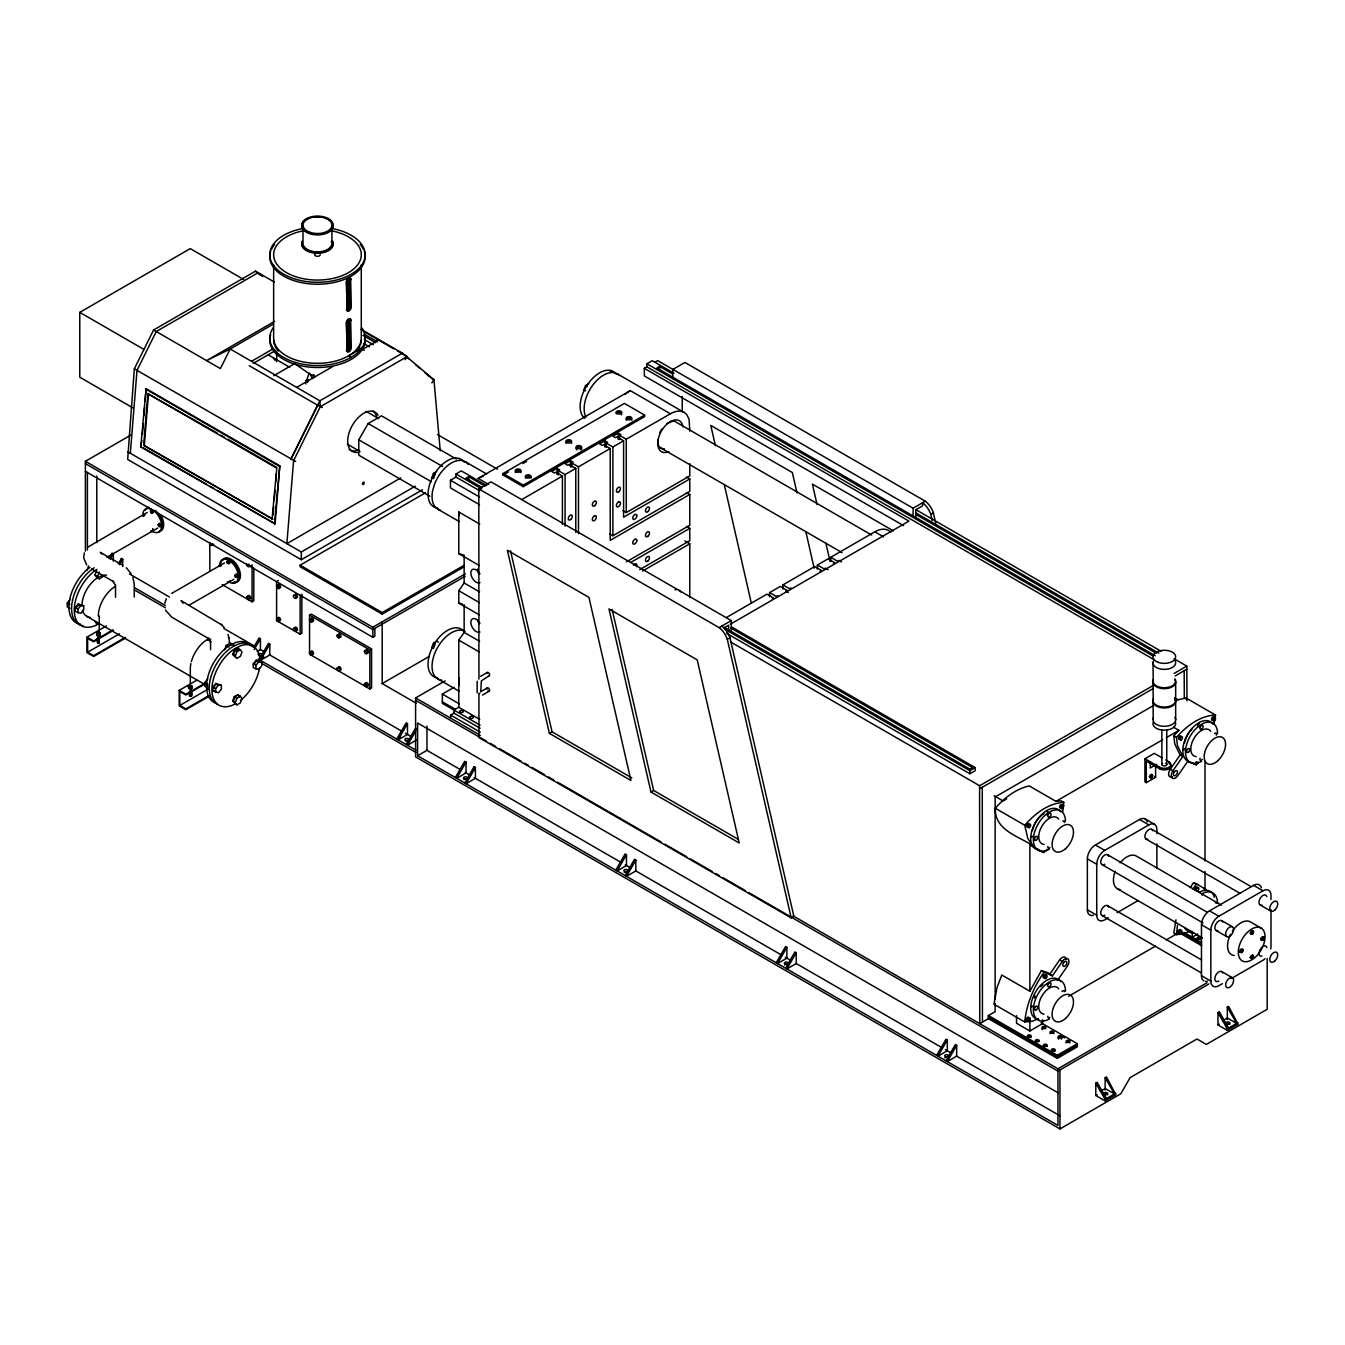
<?xml version="1.0" encoding="UTF-8"?>
<svg xmlns="http://www.w3.org/2000/svg" width="1345" height="1345" viewBox="0 0 1345 1345"><rect width="100%" height="100%" fill="white"/><g stroke="black" fill="none" stroke-linecap="round" stroke-linejoin="round"><path stroke-width="1.5" d="M682.251 411.2L682.251 396.489M1062.769 811.741L1063.777 802.393L1061.104 800.847L1055.959 801.351L1029.228 785.917C1015.744 788.927 1004.244 797.972 995.3 808.244C994.56 829.966 1017.627 835.985 1032.556 845.366M1063.777 802.393C1048.074 803.167 1034.776 813.927 1024.705 825.225L1027.832 838.49L1033.935 847.35M422.481 489.748L301.314 559.705L127.657 459.452L134.332 368.833L153.565 329.996L255.483 271.152L274.346 282.046M130.33 453.282L137.005 370.379L156.239 331.542L258.156 272.699L262.594 276.532M140.754 446.977L146.101 388.655L279.794 465.841L275.103 523.844L140.754 446.977L141.931 440.437M142.435 434.233L143.259 423.877M143.932 415.588L144.604 407.3M145.109 401.079L145.932 390.722M143.696 445.296L272.699 519.069L143.696 445.296L147.849 393.732L217.201 433.073M144.352 444.976L148.522 393.412M272.026 519.389L276.851 467.505L228.045 439.327M273.035 514.95L273.691 506.695M274.195 500.508L275.019 490.202M275.691 481.947L276.347 473.692M274.447 524.146L279.794 465.841M347.783 280.819L349.011 279.625L349.112 307.635L348.12 308.963L347.783 280.819L348.792 309.35L349.784 308.022L349.683 280.012L348.439 281.206M349.078 320.682L349.112 348.54L348.12 349.868L347.783 321.724L349.011 320.53M348.439 322.111L349.683 320.917L348.943 350.255L347.783 321.724M1189.266 931.497L1183.566 933.934L1176.471 934.624L1177.463 925.276M1213.98 724.131L1215.527 715.052L1186.122 698.072L1175.093 700.257M84.315 552.896L83.659 557.738L86.736 564.967M98.807 642.12L98.588 643.112L97.664 642.204M98.101 632.806L97.664 633.714L99.244 633.478L99.278 615.976M164.762 603.266L166.309 598.76M191.225 688.119L189.393 688.119M477.189 681.242L477.139 692.86M1034.372 997.973L1035.078 995.922M1175.95 919.829L1173.798 933.077L1176.471 934.624M1038.323 1018.686L1032.388 1021.208L1024.705 1021.965L993.955 1004.211L997.082 987.348L1001.806 975.024L1029.883 991.231L1041.4 970.636L1047.957 972.67L1052.395 975.848L1062.315 961.456A5.868 3.379 -60 0 1 1068.115 959.035A5.868 3.379 -60 0 1 1067.308 966.214L1057.439 980.539M86.954 570.263L88.619 565.959M102.657 576.887L99.328 578.821L96.655 577.274L94.974 574.903L96.655 570.599M99.328 578.821L97.647 576.45L99.328 572.129M224.615 649.753L226.279 645.432L229.625 643.515L232.298 645.045M232.635 654.376L234.316 650.072L237.645 648.139L240.318 649.685L241.999 652.056L240.318 656.36L236.989 658.293L232.635 654.376L236.989 658.293M235.308 655.923L236.989 651.619L240.318 649.685M232.635 700.913L234.316 696.609L237.645 694.676L240.318 696.222L241.999 698.61L240.318 702.914L236.989 704.847L232.635 700.913L236.989 704.847M235.308 702.46L236.989 698.156L240.318 696.222M431.795 477.694L433.46 473.39L436.806 471.456M433.46 478.652L435.141 474.348L433.46 473.39M433.46 643.129L431.795 647.449L433.46 648.408L435.141 644.104L433.46 643.129L436.806 641.212L438.47 642.17M588.891 383.644L585.546 385.578L583.864 389.882L585.546 390.857M1149.504 776.721L1150.177 775.006L1152.177 774.619L1152.177 777.292L1150.832 778.066L1149.504 776.721L1150.832 778.066M1150.177 777.107L1152.177 774.619M1250.346 933.027L1251.001 931.312L1253.12 930.992L1253.12 933.665L1251.791 934.439L1250.346 933.027L1251.791 934.439M1251.119 933.48L1253.12 930.992M1250.346 957.438L1251.018 955.723L1253.137 955.404L1253.137 958.077L1251.791 958.851L1250.346 957.438L1251.791 958.851M1251.136 957.892L1253.137 955.404M228.213 561.437L229.642 562.059L228.751 562.866M230.298 560.243L231.256 560.159M236.064 575.055L237.577 575.929L236.434 576.282M305.819 383.913A3.194 1.849 0 0 1 305.719 383.056L309.064 373.271M317.622 405.198L290.89 459.217L319.891 400.793L402.374 353.163L433.931 379.727L440.235 450.726M274.531 321.388L206.592 360.611L230.18 349.011L319.891 400.793L320.295 406.728L293.563 460.763L286.872 543.649L400.827 477.878M108.911 558.494L112.038 553.081L113.367 553.854L113.367 561.067M110.256 559.268L113.367 553.854M118.276 563.891L121.386 558.494L122.731 559.268L122.731 566.464M119.604 564.665L122.731 559.268M429.912 496.238L358.779 455.165L358.779 439.815L368.177 423.524L381.492 415.84L456.258 459.015M253.886 646.995L259.081 637.984L260.426 638.757L260.426 649.568L257.298 651.367M254.188 649.568L260.426 638.757M259.081 659.588L268.445 643.381L269.79 644.154L269.79 654.965L260.426 660.361L269.79 644.154M407.485 723.66L398.12 739.868L407.485 734.454L407.485 723.66L406.14 722.887L396.775 739.094L399.902 737.295M415.79 730.856L407.485 745.264L416.832 739.868M455.35 777.544L464.714 761.337L466.059 762.111L466.059 772.904L456.695 778.318L466.059 762.111M464.714 782.941L474.079 766.734L475.407 767.507L475.407 778.318L466.059 783.715L475.407 767.507M615.775 870.165L625.139 853.957L626.467 854.731L626.467 865.524L617.12 870.938L626.467 854.731M625.139 875.561L634.487 859.354L635.832 860.127L635.832 870.938L626.467 876.335L635.832 860.127M776.199 962.785L785.564 946.577L786.892 947.334L786.892 958.144L777.528 963.541L786.892 947.334M785.564 968.181L794.912 951.974L796.257 952.748L796.257 963.541L941.786 1047.57M796.257 952.748L786.892 968.955L796.257 963.541M936.624 1055.388L945.972 1039.181L947.317 1039.954L947.317 1050.764L937.953 1056.161L947.317 1039.954M945.972 1060.802L955.337 1044.594L956.665 1045.368L956.665 1056.161L947.317 1061.575L956.665 1045.368M405.097 359.703L407.182 356.56L397.363 350.894M431.846 382.854L433.931 379.727L431.257 378.18M1190.207 887.633L1193.486 882.841L1194.948 882.993L1206.297 889.667M1192.88 889.179L1196.159 884.388L1197.622 884.522M1172.184 776.704A5.868 3.379 -60 0 1 1168.738 775.157A5.868 3.379 -60 0 1 1170.251 769.273L1180.12 754.948L1174.79 743.987L1173.798 735.782L1178.926 730.352L1173.58 727.275M1197.622 762.985L1196.159 764.834L1187.837 761.169L1177.934 775.561A5.868 3.379 -60 0 1 1172.117 777.982A5.868 3.379 -60 0 1 1172.924 770.803L1182.793 756.495L1177.463 745.534L1176.471 737.329C1186.509 726.098 1199.908 715.641 1215.527 715.052M1049.722 974.301L1059.641 959.927A5.868 3.379 -60 0 1 1066.249 959.321M479.425 614.968L458.796 603.064L458.796 590.724L464.143 582.99L464.143 555.216L458.796 553.669L458.796 512.008L479.728 524.096M479.728 719.356L458.796 707.268L458.796 640.119L464.143 632.402L464.143 604.611M143.142 515.068L144.84 514.916L142.234 515.589L143.142 515.068L143.713 516.53M150.186 511.134L151.649 509.805L152.792 510.461L152.792 512.731L150.741 512.596L151.094 510.612M151.884 513.252L153.364 511.924M153.364 530.283L150.741 530.972L151.884 531.628L153.364 530.283L152.792 528.82M158.138 524.785L159.618 523.44L160.744 524.113L160.744 526.383L158.71 526.248L158.138 524.785L159.618 523.44M159.836 526.904C162.846 523.155 156.625 525.189 161.316 525.576M219.454 565.556L218.899 566.38L220.378 565.034L221.505 565.69L219.454 565.556L220.378 565.034M226.834 561.756L228.314 560.411L229.457 561.067L229.457 563.353L227.406 563.219L226.834 561.756L228.314 560.411M228.549 563.874L230.029 562.546M228.549 582.402L230.029 581.057L228.549 582.402L227.406 581.746M234.803 575.559L236.283 574.231L237.409 574.887L237.409 577.156L235.375 577.022L234.803 575.559L236.283 574.231M236.501 577.678L237.981 576.349M97.008 635.647L97.008 632.553L97.008 635.647L100.236 634.874L100.236 633.327L98.336 632.234M96.453 634.874L100.236 633.327M188.418 686.438L190.317 685.345L192.2 686.438L192.2 687.967L190.317 689.06L188.418 687.967L188.418 686.438L190.317 687.53L192.2 686.438M191.125 695.97C185.929 693.364 194.874 701.401 191.225 689.766M1052.395 975.848L1044.073 972.183C1033.733 986.86 1026.538 1004.026 1024.705 1021.965M69.923 608.394L67.25 606.847L67.25 602.98L70.142 599.382M75.27 607.621L78.161 604.023L83.726 605.822L83.726 609.672L80.834 613.286L75.27 611.471L75.27 607.621L77.943 609.167L77.943 613.017M77.943 609.167L80.834 605.553L83.726 605.822M204.911 682.47L207.584 684L207.584 687.867L204.911 686.32L204.911 682.47L207.802 678.855M212.93 687.093L215.822 683.495L221.387 685.294L221.387 689.161L218.495 692.759L212.93 690.96L212.93 687.093L215.603 688.64L215.603 692.49M215.603 688.64L218.495 685.042L221.387 685.294M253.23 663.825L256.138 660.227L261.703 662.026L261.703 665.876L258.812 669.491L253.23 667.675L253.23 663.825L255.903 665.371L255.903 669.222M255.903 665.371L258.812 661.774L261.703 662.026M1239.955 950.478L1241.116 949.032L1243.049 949.587L1241.889 952.563L1239.955 952.008L1239.955 950.478L1240.729 952.462M1240.729 950.915L1243.049 949.587M1261.089 938.255L1262.249 936.809L1264.199 937.364L1263.039 940.357L1261.089 939.802L1261.089 938.255L1261.879 940.256M1261.879 938.709L1264.199 937.364M1047.167 815.188L1047.553 814.767A2.27 1.311 -60 0 0 1048.31 813.221M1199.252 727.376L1199.639 726.972A2.27 1.311 -60 0 0 1200.379 725.409M1047.167 984.96L1047.553 984.54A2.27 1.311 -60 0 0 1047.889 984.052M1040.694 986.658L1042.947 984.49M87.862 547.129L147.193 512.462M273.388 327.491A47.697 27.539 0 0 0 281.593 356.19A47.697 27.539 0 0 0 329.811 364.629C342.706 362.242 356.795 357.282 363.537 345.161A47.697 27.539 0 0 0 361.536 327.491M666.901 423.625L672.399 421.254A15.131 8.726 -60 0 1 676.821 422.549L871.661 535.041M133.256 408.073L79.775 377.205L79.775 312.376L190.233 248.606L243.714 279.474M273.22 324.162L230.18 349.011L220.395 368.58L153.565 329.996M251.515 361.317L273.018 348.893M253.297 363.369L274.817 350.944M85.407 551.131L85.407 461.301L130.684 435.158M273.758 375.709L293.563 364.276M361.032 348.658L348.439 355.921L351.196 357.501M296.657 387.377L332.518 366.681M359.418 351.146L379.139 339.764M249.245 365.705L320.295 406.728L407.182 356.56M150.741 510.327L152.792 510.461M150.741 512.596L152.792 512.731M158.71 523.978L160.744 524.113M158.71 526.248L160.744 526.383M106.961 557.334L157.735 528.03M151.884 531.628L152.792 531.09M125.438 638.102L93.646 656.461L86.954 652.594L86.954 637.16L106.389 625.946M171.706 593.397L224.396 562.983M227.406 560.949L229.457 561.067M227.406 563.219L229.457 563.353M86.954 637.16L93.646 641.027L113.064 629.796M125.438 637.328L93.646 655.688L87.627 652.207L87.627 638.32L93.646 641.8L113.064 630.57M87.627 652.207L119.419 633.848M235.375 574.752L237.409 574.887M235.375 577.022L237.409 577.156M188.956 605.267L233.879 579.342M127.657 451.735L301.314 551.988L415.252 486.201M479.56 490.69L455.955 477.071L455.955 473.978L461.301 470.884L486.722 485.562M1153.472 659.336L646.844 366.849L646.844 363.772L652.191 360.679L673.979 373.254M463.924 566.934L382.182 614.127L300.103 566.733L300.103 565.186L425.44 492.825M479.509 504.711L450.474 487.949L450.457 480.232L455.955 477.071M903.588 525.626L644.389 375.978L644.305 368.328L646.844 366.849M654.931 362.192L657.671 360.594L913.104 508.225L913.104 517.237M278.348 580.569L276.599 581.578L276.599 620.633L300.137 634.218L301.868 633.209L301.868 594.154M485.024 486.133L468.648 476.685L465.975 478.232L482.351 487.68M672.281 373.809L659.554 366.462L656.881 368.009L1155.271 655.755M222.144 584.571L252.07 601.837L253.802 600.828L253.802 567.943M488.655 484.452L478.198 478.416L630.284 390.622L670.382 413.772A27.438 15.837 -60 0 1 687.177 415.269L689.111 419.556L689.783 431.089M503.047 473.49L624.416 403.416L644.591 415.067L644.591 416.614L523.239 486.688L503.047 475.037L503.047 473.49L523.239 485.141L644.591 415.067M478.938 679.091L478.803 488.874L490.975 481.846L731.293 620.6L731.293 631.41M503.047 475.037L508.477 471.893M522.97 463.521L526.601 461.436M276.599 620.633L278.348 619.625M558.41 474.835L558.41 470.7L559.739 469.926L557.065 468.379L551.719 471.473L554.392 473.02L555.737 472.246L562.412 476.096L562.412 524.298M571.776 467.152L571.776 462.983L573.104 462.209L570.431 460.662L565.085 463.756L567.758 465.303L569.103 464.529L575.778 468.379L575.778 532.385M606.208 447.246L606.208 443.093L607.553 442.32L604.88 440.79L599.534 443.867L602.207 445.414L603.535 444.64L610.226 448.507L610.226 540.371L689.783 494.439L689.783 525.256L626.501 561.79M619.591 439.58L619.591 435.376L620.919 434.603L618.246 433.073L612.9 436.15L615.573 437.697L616.901 436.923L623.592 440.79L623.592 517.203L689.783 479.005L689.783 491.345L612.9 535.73L609.554 533.797M208.811 696.441L185.845 709.689L179.171 705.839L179.171 690.405L196.824 680.2M309.552 615.119L311.283 614.11L371.573 648.912L371.573 687.967L369.841 688.976L309.552 654.174L309.552 615.119L369.841 649.921L371.573 648.912M521.826 499.533L562.412 476.096M558.41 470.7L565.085 474.566L575.778 468.379M571.776 462.983L578.468 466.849L610.226 448.507M606.208 443.093L612.9 446.96L623.592 440.79M619.591 435.376L626.266 439.243L670.382 413.772M179.171 690.405L185.845 694.255L205.281 683.041M208.811 695.668L185.845 708.916L179.826 705.452L179.826 691.549L185.845 695.029L205.281 683.815M179.826 705.452L208.088 689.128M260.644 658.697L263.771 656.898M300.103 565.186L382.182 612.58L463.924 565.388M85.407 461.301L372.834 627.241L465.353 573.827M465.202 576.232L372.834 629.561L85.407 463.621M85.407 471.338L372.834 637.278L374.835 636.118L374.835 628.401M622.92 510.646L626.266 512.579L689.783 475.911L689.783 463.689M382.182 621.844L382.182 683.579L429.105 656.495M630.771 562.412L689.783 528.35L689.783 540.707L639.699 569.624M1267.175 958.464L1267.175 1009.288L1206.347 1044.409L1196.983 1039.013L1130.153 1077.597L1120.788 1093.804L1059.961 1128.926L415.605 756.916L415.605 697.937L445.212 680.839M642.607 571.037L689.783 543.8L689.783 597.499M480.131 725.157L442.337 703.351L442.337 694.087L454.038 687.329M480.585 676.35L487.31 672.466M489.21 675.745L481.325 680.889L480.804 691.767M480.703 691.717L487.327 687.9M458.796 707.268L453.971 710.059L453.971 713.153L480.131 728.25M482.468 695.062L489.21 691.162M450.625 718.163L450.625 715.069L453.971 713.153M409.267 742.692L406.14 744.491L415.504 728.284L416.832 729.057M1057.96 1092.728L417.606 723.022L417.606 755.755L426.97 750.342L461.537 770.298M935.75 523.07L933.027 511.722A15.434 8.927 60 0 0 926.167 501.887L925.276 501.197L913.104 508.225M726.3 617.59L766.885 594.154L773.577 598.021L772.232 598.794M769.559 596.743L769.559 592.607L780.251 586.437L786.943 590.304L785.614 591.06L788.288 592.607M782.941 589.076L782.941 584.89L814.7 566.548L821.375 570.414L820.046 571.188M817.373 569.137L817.373 565.018L828.066 558.831L834.757 562.698L833.412 563.471M830.739 561.487L830.739 557.284L874.855 531.83A27.438 15.837 -60 0 1 890.743 532.2M478.803 488.874L719.138 627.627L731.293 620.6M777.578 595.7L776.25 596.474L769.559 592.607M790.961 587.984L789.616 588.757L782.941 584.89M723.509 628.182L728.62 625.223L728.62 631.024M730.268 624.265L908.934 521.103L644.305 368.328M549.382 733.378L630.923 780.453L588.942 597.382L507.384 550.29L549.382 733.378L552.055 731.831L631.797 777.864M932.152 520.532L930.757 514.429L933.43 512.899M729.965 637.765L793.853 916.315L791.179 917.862L727.292 639.312L729.965 637.765L729.562 636.605A15.434 8.911 60 0 0 722.702 626.77L721.811 626.081M650.98 792.037L739.212 842.979L697.214 659.891L608.982 608.949L650.98 792.037L653.653 790.49L738.287 839.347M969.829 769.121L972.502 767.575L730.587 627.896M724.686 629.141L969.829 770.668L975.175 767.575L975.175 770.668L969.829 773.745L726.502 633.276M730.486 641.901L979.597 785.732L1154.094 684.992M1174.084 673.442L1186.811 666.094L1186.979 700.829M995.149 1003.353L995.149 1011.692L988.457 1015.542L988.457 1018.636L979.765 1023.663L979.597 788.809L1153.253 688.556M1175.076 675.963L1186.811 669.188M1153.405 705.587L995.149 796.963L995.149 999.184M1006.615 798.964L1003.151 800.981L994.14 795.769M1055.959 801.351L1162.652 739.75M1166.266 737.665L1178.926 730.352M1155.624 765.49L1155.624 777.275L1146.276 782.672L1144.931 781.899L1144.931 758.748L1154.296 753.351L1162.467 758.059M1156.7 764.313L1150.278 768.012L1150.278 762.447M1150.177 777.679L1152.177 777.292M1093.317 915.323A11.348 6.557 -60 0 1 1087.365 909.808L1087.365 858.867A11.348 6.557 -60 0 1 1095.385 844.963L1139.501 819.492A11.348 6.557 -60 0 1 1147.251 821.896M1108.28 917.794L1104.749 919.846A11.348 6.557 -60 0 1 1096.73 915.205L1096.73 864.263A11.348 6.557 -60 0 1 1104.749 850.376L1148.865 824.905A11.348 6.557 -60 0 1 1156.885 829.529L1156.885 833.614M1117.107 912.7L1138.273 900.477M1203.809 980.875A11.348 6.557 -60 0 1 1201.472 975.68L1201.472 924.738A11.348 6.557 -60 0 1 1209.491 910.851L1253.607 885.38A11.348 6.557 -60 0 1 1261.358 887.767M1068.619 996.258L1155.422 946.157M1166.266 939.886L1177.127 933.615M1222.386 983.683L1218.856 985.717A11.348 6.557 -60 0 1 1210.836 981.077L1210.836 930.152A11.348 6.557 -60 0 1 1218.856 916.248L1262.972 890.777A11.348 6.557 -60 0 1 1270.991 895.417L1270.991 899.486M1016.517 1015.66L1016.517 1023.259L1029.883 1030.976L1042.577 1023.646L1042.577 1019.779M1197.756 934.052L1192.309 937.196L1192.309 931.396M1251.001 933.985L1253.12 933.665M988.222 1015.408L1057.288 1055.287L1077.345 1043.72L1077.345 1046.797L1057.288 1058.38L988.155 1018.468M1077.345 1045.25L1057.288 1056.834L988.155 1016.921M1207.003 982.741L1057.96 1068.804L1057.96 1125.446L417.606 755.755M1251.018 958.397L1253.137 958.077M793.146 915.911L1059.961 1069.947L1209.004 983.901M1231.213 978.588L1262.972 960.246A11.348 6.557 -60 0 0 1265.04 958.733M1105.153 1090.106L1105.153 1077.748L1106.481 1076.975L1115.846 1094.729L1105.153 1100.899L1095.788 1095.503L1095.788 1083.145L1097.133 1082.372L1106.481 1098.596M1227.329 1019.56L1227.329 1007.203L1228.674 1006.43L1238.022 1024.184L1227.329 1030.354L1217.982 1024.957L1217.982 1012.6L1219.31 1011.843L1228.674 1028.051L1225.547 1026.252M1100.328 1091.333L1105.153 1088.559L1114.501 1093.956L1105.153 1077.748M1222.521 1020.788L1227.329 1018.014L1236.694 1023.41L1227.329 1007.203M1095.788 1095.503L1097.133 1094.729M1217.982 1024.957L1219.31 1024.184M1105.153 1100.899L1105.153 1099.353L1115.846 1093.182M1227.329 1030.354L1227.329 1028.824L1238.022 1022.637M98.807 635.344L98.807 634.403M207.836 640.321L210.711 639.11M152.624 530.586L152.775 529.257M675.022 589.833L676.131 589.648M276.229 359.468L273.455 358.56L274.901 358.695L274.901 360.611M212.93 690.96L215.822 691.212M1261.089 939.802L1263.039 940.357M1239.955 952.008L1241.889 952.563M151.682 511.739L152.91 512.26L152.439 510.663M1039.937 850.948L1044.073 852.629L1031.262 845.82L1029.883 843.819L1029.883 991.231M307.349 381.963L308.19 381.324M98.336 633.781L100.236 634.874M458.796 603.064L462.361 604.09M1188.576 761.774L1191.855 762.783M320.295 406.728L322.38 407.451M295.648 461.486L134.332 368.833M925.276 501.197L684.941 362.444L672.786 369.471L672.786 378.483M915.878 509.671L1161.357 651.4M1174.084 658.747L1186.811 666.094M915.491 512.68L1158.818 653.166M916.029 514.547L1156.128 653.166M646.844 363.772L1153.472 656.259M893.433 530.888L812.397 484.116L817.037 504.459M617.254 373.826L684.101 412.411M610.277 371.304L611.941 372.262M1174.673 697.786L1178.27 699.871M874.855 531.83L883.581 536.857M585.546 385.578L587.21 386.553M1173.798 735.782L1176.471 737.329M660.059 447.532L842.054 552.61M1180.12 754.948L1182.793 756.495M1193.486 763.287L1196.159 764.834M841.432 561.924L838.759 560.377L837.431 561.151L830.739 557.284M350.457 279.172L351.112 307.349A2.841 1.631 -60 0 1 349.112 310.829A2.841 1.631 -60 0 1 347.111 309.669L346.438 281.492A2.841 1.631 -60 0 1 348.439 278.028A2.841 1.631 -60 0 1 350.457 279.172L350.457 306.963A2.841 1.631 -60 0 1 350.389 307.601M686.438 477.071L689.783 479.005M346.438 281.492L347.111 309.669M1165.728 759.942L1168.99 761.842A6.624 3.816 0 0 1 1168.99 767.238A6.624 3.816 0 0 1 1159.642 767.238L1144.931 758.748M828.066 569.641L825.393 568.094L824.065 568.868L817.373 565.018M1170.251 769.273L1172.924 770.803M686.438 492.505L689.783 494.439M1168.99 761.842L1168.99 763.372A6.624 3.816 0 0 1 1168.99 768.785A6.624 3.816 0 0 1 1159.642 768.785L1146.276 761.068L1146.276 782.672M1152.85 775.561L1151.505 774.232M1154.296 776.502L1155.624 777.275M350.457 320.093L351.112 348.254A2.841 1.631 -60 0 1 349.112 351.734A2.841 1.631 -60 0 1 347.111 350.574L346.438 322.396A2.841 1.631 -60 0 1 348.439 318.933A2.841 1.631 -60 0 1 350.457 320.093L350.457 347.867A2.841 1.631 -60 0 1 350.389 348.506M361.082 329.323L402.374 353.163L409.233 359.115M363.217 331.189L393.799 348.826M346.438 322.396L347.111 350.574M364.697 334.502L377.34 341.798M362.948 335.359L375.574 342.656M364.276 339.512L373.322 344.74M686.438 526.416L689.783 528.35M363.991 343.681L369.421 346.825M360.746 348.254L364.344 350.339M684.773 540.909L689.783 543.8M1145.167 818.937L1154.548 824.35M1139.501 819.492L1148.865 824.905M1253.607 885.38L1262.972 890.777M1151.707 829.26L1251.018 886.59M1146.041 839.078L1239.939 893.299M1260.13 904.95L1270.907 911.17M437.411 434.519L497.431 469.186M465.168 461.621L486.571 473.978M1193.486 882.841L1196.159 884.388M267.941 354.676L289.73 367.269M366.008 411.301L378.718 418.631M1221.394 905.151L1136.256 856.008A18.914 10.911 -60 0 0 1120.133 862.868M1261.139 928.1A18.914 10.911 -60 0 0 1238.762 947.922A18.914 10.911 -60 0 0 1255.137 957.388A18.914 10.911 -60 0 0 1261.139 928.1L1250.362 921.88A18.914 10.911 -60 0 0 1232.323 931.396M731.848 627.089L975.175 767.575M1253.792 931.934L1252.346 930.538M724.266 627.342L970.687 769.609M1264.199 938.911L1263.409 936.91M455.955 473.978L481.375 488.655M368.177 423.524L442.623 466.496M1095.385 844.963L1104.749 850.376M1209.491 910.851L1218.856 916.248M1107.591 854.731L1206.902 912.061M1221.697 920.602L1232.457 926.823A5.666 3.278 -60 0 1 1230.658 935.599A5.666 3.278 -60 0 1 1225.749 932.774A5.666 3.278 -60 0 1 1232.457 926.823M450.457 480.232L479.56 497.028M1101.925 864.549L1203.035 922.939M1216.014 930.421L1226.791 936.641M1087.365 858.867L1096.73 864.263M1201.472 924.738L1210.836 930.152M1253.809 956.345L1252.346 954.95M358.779 439.815L431.409 481.745M1243.049 951.134L1242.259 949.133M995.3 808.244L1024.705 825.225M347.346 444.169L360.056 451.517M1117.359 888.742L1202.48 937.885M1183.953 932.371L1201.623 942.576M1181.582 932.556L1201.589 944.106M1181.582 934.102L1201.589 945.653M437.747 509.133L459.133 521.49M1107.591 905.673L1201.488 959.876M1221.697 971.544L1232.457 977.765A5.666 3.278 -60 0 1 1230.658 986.541A5.666 3.278 -60 0 1 1225.749 983.716A5.666 3.278 -60 0 1 1232.457 977.765M79.775 312.376L143.949 349.414M1101.925 915.491L1201.236 972.838M1087.365 909.808L1096.73 915.205M1201.472 975.68L1210.836 981.077M458.796 553.669L479.425 565.572M145.445 388.957L279.121 466.143M220.815 435.158L224.43 437.243M147.849 393.732L276.196 467.825M464.143 582.99L479.61 591.934M458.796 590.724L479.425 602.627M1059.641 959.927L1062.315 961.456M464.143 632.402L479.61 641.33M143.226 447.7L206.457 484.2M210.072 486.302L213.687 488.386M217.302 490.471L275.103 523.844M1041.4 970.636L1044.073 972.183M458.796 640.119L479.425 652.022M1040.996 1022.721L1077.345 1043.72M1060.97 1035.801L1064.601 1037.903M437.747 678.889L459.133 691.229M442.337 694.087L459.317 703.889M442.337 701.804L455.081 709.151M450.625 715.069L480.283 732.184M415.605 697.937L480.283 735.278M415.605 700.257L486.571 741.229M490.219 743.331L495.666 746.475M499.314 748.577L521.154 761.186M524.785 763.287L528.434 765.389M532.065 767.491L544.809 774.854M548.441 776.956L553.905 780.1M557.536 782.202L661.269 842.088M664.901 844.189L686.74 856.799M690.372 858.9L712.211 871.51M715.859 873.594L719.491 875.696M723.139 877.797L744.979 890.407M748.61 892.508L1057.96 1071.108M791.179 917.862L478.971 737.615L478.938 693.717M382.182 683.579L416.378 703.317M122.647 565.253L100.253 552.307L102.035 554.022M129.456 573.945L169.386 596.995M223.842 628.451L254.709 646.256M260.157 649.4L263.788 651.501M269.235 654.645L401.751 731.159M405.383 733.244L410.83 736.387M465.168 772.4L470.632 775.561M474.264 777.662L621.625 862.733M625.257 864.835L630.721 867.979M636.168 871.123L781.714 955.152M785.346 957.253L790.81 960.397M945.434 1049.672L950.881 1052.832M956.345 1055.976L1060.045 1115.846M134.618 587.731L165.469 605.553M229.003 642.237L234.45 645.381M258.055 659L415.992 750.174M134.45 589.951L165.334 607.772M256.138 660.227L258.812 661.774M261.602 663.354L415.992 752.494M226.279 645.432L228.953 646.979M234.316 650.072L236.989 651.619M91.527 568.935L113.77 581.78L112.627 581.107L115.401 584.974M94.974 574.903L97.647 576.45M78.161 604.023L80.834 605.553M215.822 683.495L218.495 685.042M234.316 696.609L236.989 698.156M67.25 602.98L69.923 604.527M86.736 616.313L204.541 684.336M97.647 622.987L94.974 621.44L96.655 623.811M294.841 363.688L311.552 375.389M144.571 515.202L143.612 515.757M221.757 624.937L181.071 600.593L183.189 603.317M719.138 627.627L720.029 628.317A15.434 8.911 60 0 1 726.888 638.152L727.292 639.312M415.521 364.562L420.245 368.648M424.97 372.733L429.677 376.819M255.483 271.152L259.921 274.985M221.051 624.214L224.178 627.51M126.312 567.758L131.137 573.76M1215.258 717.742L1215.426 717.978A1.917 1.11 -60 0 1 1213.997 720.954A1.917 1.11 -60 0 1 1213.089 718.97A1.917 1.11 -60 0 1 1215.426 717.978M1063.391 805.42L1063.559 805.655A1.917 1.11 -60 0 1 1062.146 808.631A1.917 1.11 -60 0 1 1061.239 806.647A1.917 1.11 -60 0 1 1063.559 805.655M237.645 648.139L239.326 650.509M237.645 694.676L239.326 697.063M1203.624 888.12L1205.002 890.121L1205.002 871.426M1174.824 660.513L1175.362 661.32A11.348 6.557 0 0 1 1161.071 669.104L1158.364 668.398A11.348 6.557 0 0 1 1153.287 664.346L1152.984 662.631A11.348 6.557 0 0 1 1153.455 660.95M1174.824 678.889L1175.362 679.679A11.348 6.557 0 0 1 1161.071 687.463L1158.364 686.774A11.348 6.557 0 0 1 1153.287 682.705L1152.984 662.631M1174.824 679.797L1175.362 680.604A11.348 6.557 0 0 1 1161.071 688.388L1158.364 687.682A11.348 6.557 0 0 1 1153.287 683.63L1152.984 681.932A11.348 6.557 0 0 1 1153.455 680.234M1174.824 698.173L1175.362 698.963A11.348 6.557 0 0 1 1161.071 706.764L1158.364 706.058A11.348 6.557 0 0 1 1153.287 701.989L1152.984 681.932M1174.824 699.097L1175.362 699.888A11.348 6.557 0 0 1 1161.071 707.672L1158.364 706.982A11.348 6.557 0 0 1 1153.287 702.914L1152.984 701.216A11.348 6.557 0 0 1 1153.455 699.518M1174.824 717.457L1175.362 718.264A11.348 6.557 0 0 1 1161.071 726.048L1158.364 725.342A11.348 6.557 0 0 1 1153.287 721.29L1152.984 701.216M1217.982 1012.6L1227.329 1028.824M1095.788 1083.145L1105.153 1099.353M165.401 610.058L171.706 617.136L209.131 638.875L208.441 638.135L210.778 642.204L210.493 641.229L210.593 649.702M236.501 575.408L237.073 576.87M235.711 575.038L236.283 576.501M228.549 561.605L229.121 563.067M159.836 524.634L160.408 526.097M159.046 524.264L159.618 525.727M151.884 510.982L152.456 512.445M930.757 514.429L930.353 513.269A15.434 8.927 60 0 0 923.494 503.433L922.603 502.744L922.603 505.838L915.777 509.772L915.777 517.489M229.507 641.498L228.011 634.386M132.852 577.324L134.265 584.049L134.265 597.029M228.869 637.261L229.154 638.236M612.126 609.436L653.653 790.49M510.528 550.778L552.055 731.831M825.864 543.145L830.05 561.47M796.997 492.892L792.339 472.532L710.799 425.457L715.439 445.8M805.806 531.561L814.162 568.212M724.266 484.486L751.183 602.543M1184.172 670.701L1184.306 698.189M1186.122 698.072L1186.122 699.35M657.772 439.613L657.856 445.414A17.889 10.323 -60 0 0 668.818 451.567M982.27 787.262L982.438 1022.116M1270.991 909.674L1270.991 946.359A11.348 6.557 -60 0 1 1270.722 948.914M1219.31 1011.843L1219.31 1015.441M1205.002 761.388L1205.002 861.052M1175.664 682.302L1175.664 700.678M1175.664 701.586L1175.664 719.962M1166.771 729.763L1166.771 764.532M1161.861 729.763L1161.861 764.532M1159.642 767.238L1159.642 768.785M1156.885 843.803L1156.885 868.248M1059.961 1069.947L1059.961 1128.926M1057.288 1055.287L1057.288 1058.38M1029.883 1019.594L1029.883 1030.976M979.597 785.732L979.597 788.809M969.829 770.668L969.829 773.745M659.554 366.462L659.554 369.556M626.266 439.243L626.266 512.579M618.246 433.073L618.246 439.344M612.9 446.96L612.9 535.73M604.88 440.79L604.88 447.011M578.468 466.849L578.468 533.646M570.431 460.662L570.431 466.9M565.085 474.566L565.085 526.198M557.065 468.379L557.065 474.583M523.239 485.141L523.239 486.688M474.079 766.734L474.079 770.332M468.648 476.685L468.648 479.762M426.97 726.031L426.97 750.342M382.182 612.58L382.182 614.127M372.834 627.241L372.834 637.278M369.841 649.921L369.841 688.976M361.284 265.015L361.284 338.032A43.813 25.303 0 0 1 317.454 363.318A43.813 25.303 0 0 1 273.64 338.032L273.64 265.015M339.697 634.067L339.697 637.143M339.697 666.935L339.697 670.029A1.883 1.093 60 0 0 341.025 669.255A1.883 1.093 60 0 0 339.697 666.935A1.883 1.093 60 0 0 338.352 667.708M331.912 225.809L331.912 243.546M302.995 225.809L302.995 243.546A14.459 8.356 0 0 0 319.353 251.818A14.459 8.356 0 0 0 331.425 241.377M301.314 551.988L301.314 559.705M300.137 595.163L300.137 634.218M252.07 564.833L252.07 601.837M209.82 542.506L209.82 571.289M191.646 685.664L191.646 688.741M190.973 690.288L190.788 696.172M190.553 690.439L190.553 696.222M190.317 686.891L190.317 669.053A24.126 13.921 -60 0 1 190.889 663.623M190.317 687.53L190.317 689.06M190.317 691.296L190.317 696.239M190.065 691.313L190.065 696.222M189.847 691.364L189.847 696.172M189.494 691.565L189.494 695.97M188.972 685.664L188.972 688.741M121.386 558.494L121.386 562.092M115.519 584.806L115.519 597.298M99.681 632.553L99.681 635.647M99.16 636.538L99.16 642.86M99.009 636.42L99.009 642.977M98.807 637.278L98.588 643.112M98.336 634.42L98.336 635.966M98.336 637.345L98.336 643.145M98.101 637.328L98.101 643.112M97.866 639.211L97.866 643.061M97.428 638.589L97.664 642.977M97.395 638.74L97.395 642.591M96.773 476.012L96.773 542.59M87.408 472.499L87.408 550.004M373.103 411.066A22.68 13.097 -60 0 1 376.785 417.522M358.678 449.953A22.68 13.097 -60 0 1 349.044 449.465M358.644 452.324A22.68 13.097 -60 0 1 351.65 426.634A22.68 13.097 -60 0 1 378.113 415.269M1226.186 1024.268A1.883 1.093 0 0 1 1229.834 1024.302M486.974 689.178A1.883 1.093 60 0 1 488.151 687.917A1.883 1.093 60 0 1 489.597 690.439A1.883 1.093 60 0 1 487.932 690.826M479.694 693.583A3.783 2.186 -60 0 1 479.274 693.179M486.924 673.324A1.883 1.093 60 0 1 488.134 672.5A1.883 1.093 60 0 1 489.58 674.585A1.883 1.093 60 0 1 488.605 675.795M437.747 677.813A27.438 15.837 -60 0 1 433.729 644.894A27.438 15.837 -60 0 1 464.244 631.915M441.765 680.133A27.438 15.837 -60 0 1 436.066 650.375A27.438 15.837 -60 0 1 465.168 631.377M468.262 464.479A27.438 15.837 -60 0 0 434.654 483.881L432.72 490.404A27.438 15.837 -60 0 0 440.336 510.158M585.966 417.202A27.438 15.837 -60 0 1 593.834 383.779A27.438 15.837 -60 0 1 619.44 375.558M459.099 515.74A27.438 15.837 -60 0 1 458.796 512.008M478.198 478.416A27.438 15.837 -60 0 1 483.225 476.281M625.257 394.27A27.438 15.837 -60 0 1 630.284 390.622M633.461 565.32A2.841 1.631 -60 0 1 636.74 564.715L636.773 565.303A2.841 1.631 -60 0 1 636.437 566.632M682.907 426.92A17.889 10.323 -60 0 0 675.14 419.892L671.945 420.766A17.889 10.323 -60 0 0 657.823 441.614M664.363 448.776A15.131 8.726 -60 0 1 657.789 442.824M659.84 432.485A15.131 8.726 -60 0 1 661.807 429.072M678.838 590.253A17.821 10.289 -60 0 1 680.973 591.918M459.099 685.496A27.438 15.837 -60 0 1 459.099 677.695M479.963 582.604A7.566 4.371 60 0 1 472.398 578.232A7.566 4.371 60 0 1 472.398 569.507A7.566 4.371 60 0 1 479.963 573.861M479.963 631.999A7.566 4.371 60 0 1 472.398 627.627A7.566 4.371 60 0 1 472.398 618.902A7.566 4.371 60 0 1 479.963 623.273M479.089 623.777A7.566 4.371 60 0 1 477.694 620.213M479.089 574.382A7.566 4.371 60 0 1 477.509 569.103M525.374 477.996A2.841 1.631 0 0 1 528.198 476.349A2.841 1.631 0 0 1 531.04 477.996M515.37 472.583A2.841 1.631 0 0 1 518.111 470.531A2.841 1.631 0 0 1 520.851 472.583M576.03 448.742A2.841 1.631 0 0 1 579.947 447.229A2.841 1.631 0 0 1 580.872 449.903M576.87 449.903A2.841 1.631 0 0 1 576.417 449.549M566.043 443.329A2.841 1.631 0 0 1 568.784 441.278A2.841 1.631 0 0 1 571.507 443.329M626.266 420.212A2.841 1.631 0 0 1 629.006 418.16A2.841 1.631 0 0 1 631.746 420.212M616.161 413.537A2.841 1.631 0 0 1 619.995 412.461A2.841 1.631 0 0 1 621.356 414.781M584.671 418.245A27.438 15.837 -60 0 1 588.404 383.342A27.438 15.837 -60 0 1 616.329 374.364M437.747 508.057A27.438 15.837 -60 0 1 433.729 475.138A27.438 15.837 -60 0 1 464.244 462.176M1152.984 700.291A11.348 6.557 0 0 1 1153.455 698.61M1152.984 681.007A11.348 6.557 0 0 1 1153.455 679.326M1175.362 722.114A11.348 6.557 0 0 1 1163.997 730.184A11.348 6.557 0 0 1 1153.455 721.761M1165.543 763.304A2.455 1.412 0 0 1 1166.334 765.355A2.455 1.412 0 0 1 1162.736 765.624A2.455 1.412 0 0 1 1162.584 763.54M1152.984 719.575A11.348 6.557 0 0 1 1153.455 717.894M1147.823 839.246A5.666 3.278 -60 0 1 1146.041 832.538A5.666 3.278 -60 0 1 1152.749 830.739M1104.749 915.205A5.666 3.278 -60 0 1 1100.765 913.289A5.666 3.278 -60 0 1 1104.06 906.412A5.666 3.278 -60 0 1 1108.633 907.135M1104.749 864.263A5.666 3.278 -60 0 1 1100.765 862.347A5.666 3.278 -60 0 1 1104.06 855.487A5.666 3.278 -60 0 1 1108.633 856.21M1120.133 889.6A18.914 10.911 -60 0 1 1115.24 871.341M1234.222 955.471A18.914 10.911 -60 0 1 1230.675 934.237M1207.406 981.194A11.348 6.557 -60 0 1 1205.473 981.379M1260.971 948.124A5.666 3.278 -60 0 1 1266.839 947.553M1261.929 956.06A5.666 3.278 -60 0 1 1259.088 952.025M1259.492 950.68A5.666 3.278 -60 0 1 1260.13 949.351M1218.856 981.077A5.666 3.278 -60 0 1 1214.854 979.16A5.666 3.278 -60 0 1 1218.15 972.301A5.666 3.278 -60 0 1 1222.723 973.023M1261.929 905.118A5.666 3.278 -60 0 1 1260.13 898.41A5.666 3.278 -60 0 1 1266.839 896.611M1217.813 930.589A5.666 3.278 -60 0 1 1216.014 923.88A5.666 3.278 -60 0 1 1222.723 922.082M1197.1 939.516A1.883 1.093 0 0 1 1199 938.423A1.883 1.093 0 0 1 1200.883 939.516M1051.454 1051.151A1.883 1.093 0 0 1 1055.102 1051.151M1043.434 1047.082A1.883 1.093 0 0 1 1044.762 1045.754A1.883 1.093 0 0 1 1047.082 1046.511M1035.6 1041.618A1.883 1.093 0 0 1 1038.878 1041.618M1027.328 1037.533A1.883 1.093 0 0 1 1029.211 1036.44A1.883 1.093 0 0 1 1031.111 1037.533M1066.097 1042.947A1.883 1.093 0 0 1 1067.98 1041.854A1.883 1.093 0 0 1 1069.88 1042.947M1058.633 1039.08A1.883 1.093 0 0 1 1058.633 1037.533A1.883 1.093 0 0 1 1061.306 1037.533A1.883 1.093 0 0 1 1061.306 1039.08M1050.058 1033.683A1.883 1.093 0 0 1 1051.941 1032.59A1.883 1.093 0 0 1 1053.824 1033.683M1042.274 1029.597A1.883 1.093 0 0 1 1043.199 1028.034A1.883 1.093 0 0 1 1045.737 1028.774M1032.456 830.638A17.014 9.818 -60 0 1 1044.073 813.641M1049.419 849.132A22.68 13.097 -60 0 1 1033.38 839.868A22.68 13.097 -60 0 1 1049.419 812.094A22.68 13.097 -60 0 1 1065.475 821.358M1044.073 844.391A15.131 8.726 -60 0 1 1041.871 826.25A15.131 8.726 -60 0 1 1058.683 819.088M1062.802 821.038A2.27 1.311 -60 0 1 1064.349 822.484M1049.84 847.602A2.27 1.311 -60 0 1 1047.873 846.459M1046.746 811.775A2.27 1.311 -60 0 1 1047.889 811.674M1038.727 849.737A22.68 13.097 -60 0 1 1035.415 822.518A22.68 13.097 -60 0 1 1060.65 811.792M1034.524 837.447A2.27 1.311 -60 0 1 1033.801 838.338M1031.834 837.195A2.27 1.311 -60 0 1 1032.254 836.136M1201.505 894.038A22.68 13.097 -60 0 1 1217.544 903.302M1193.486 933.228A22.68 13.097 -60 0 1 1187.618 929.849M1215.292 902.814A2.27 1.311 -60 0 1 1216.267 903.117M1198.832 892.492A22.68 13.097 -60 0 1 1214.333 897.283M1190.813 931.698A22.68 13.097 -60 0 1 1184.945 928.302M1201.926 895.097A2.27 1.311 -60 0 1 1202.312 895.064M1044.073 1014.164A15.131 8.726 -60 0 1 1041.871 996.023A15.131 8.726 -60 0 1 1058.683 988.861M1049.419 1018.905A22.68 13.097 -60 0 1 1033.38 1009.641A22.68 13.097 -60 0 1 1049.419 981.867A22.68 13.097 -60 0 1 1065.475 991.13M1049.84 1017.375A2.27 1.311 -60 0 1 1047.873 1016.232M1034.776 1006.682A2.27 1.311 -60 0 1 1033.801 1008.111M1031.834 1006.968A2.27 1.311 -60 0 1 1032.254 1005.909M1038.727 1019.51A22.68 13.097 -60 0 1 1035.415 992.291A22.68 13.097 -60 0 1 1060.65 981.564M1061.995 991.517A2.27 1.311 -60 0 1 1064.399 991.736M1196.159 756.596A15.131 8.726 -60 0 1 1193.94 738.439A15.131 8.726 -60 0 1 1210.769 731.293M1197.437 725.712A2.27 1.311 -60 0 1 1197.706 725.174M1198.412 724.283A2.27 1.311 -60 0 1 1199.252 723.795M1201.505 761.337A22.68 13.097 -60 0 1 1185.466 752.074A22.68 13.097 -60 0 1 1201.505 724.283A22.68 13.097 -60 0 1 1217.544 733.546M1214.468 733.546A2.27 1.311 -60 0 1 1216.149 733.227A2.27 1.311 -60 0 1 1216.267 735.211M1202.312 759.387A2.27 1.311 -60 0 1 1200.379 760.211A2.27 1.311 -60 0 1 1200.11 758.126M1184.541 742.843A17.014 9.818 -60 0 1 1192.04 729.04M1179.901 739.094A1.883 1.093 -60 0 1 1178.506 738.17A1.883 1.093 -60 0 1 1180.221 735.883A1.883 1.093 -60 0 1 1181.011 737.598M1196.882 761.791A1.883 1.093 -60 0 1 1196.293 762.531M1212.669 720.18A1.917 1.11 -60 0 1 1211.542 718.818A1.917 1.11 -60 0 1 1213.459 716.784A1.917 1.11 -60 0 1 1213.913 718.852M1186.593 749.636A2.27 1.311 -60 0 1 1185.466 750.829M1183.869 749.905A2.27 1.311 -60 0 1 1184.323 748.324M1187.484 760.917A22.68 13.097 -60 0 1 1189.064 732.201A22.68 13.097 -60 0 1 1212.719 723.98M1028.37 826.502A1.883 1.093 -60 0 1 1026.622 826.116A1.883 1.093 -60 0 1 1028.236 823.594A1.883 1.093 -60 0 1 1029.16 825.275M1061.155 807.656A1.917 1.11 -60 0 1 1059.658 806.63A1.917 1.11 -60 0 1 1061.693 804.461A1.917 1.11 -60 0 1 1061.81 806.966M1045.115 977.092A1.883 1.093 -60 0 1 1043.148 977.294A1.883 1.093 -60 0 1 1044.443 974.604A1.883 1.093 -60 0 1 1045.737 975.797M1027.731 1020.317A1.917 1.11 -60 0 1 1026.185 1019.577A1.917 1.11 -60 0 1 1027.832 1017.173A1.917 1.11 -60 0 1 1028.807 1018.737M1179.464 932.707A1.917 1.11 -60 0 1 1177.934 931.85A1.917 1.11 -60 0 1 1179.784 929.513A1.917 1.11 -60 0 1 1180.355 931.581M1046.713 849.351A1.883 1.093 -60 0 1 1044.123 850.847M1198.445 762.127A1.883 1.093 -60 0 1 1196.613 763.741A1.883 1.093 -60 0 1 1196.125 761.909M1195.234 890.188A1.883 1.093 -60 0 1 1195.823 887.263A1.883 1.093 -60 0 1 1197.47 888.204M1103.976 1095.385A1.883 1.093 0 0 1 1105.355 1094.057A1.883 1.093 0 0 1 1107.641 1094.847M257.937 654.292A1.883 1.093 0 0 1 260.409 653.552A1.883 1.093 0 0 1 261.468 655.049A1.883 1.093 0 0 1 258.812 655.519M405.467 741.028A1.883 1.093 0 0 1 408.14 741.028M464.042 779.478A1.883 1.093 0 0 1 466.715 779.478M624.164 872.317A1.883 1.093 0 0 1 627.442 872.317M784.589 964.937A1.883 1.093 0 0 1 787.867 964.937M944.812 1057.809A1.883 1.093 0 0 1 948.477 1057.809M311.283 653.166A1.883 1.093 60 0 1 311.452 650.913A1.883 1.093 60 0 1 313.435 652.678A1.883 1.093 60 0 1 312.561 654.309M338.536 635.714A1.883 1.093 60 0 1 339.344 633.915A1.883 1.093 60 0 1 341.025 636.37A1.883 1.093 60 0 1 339.344 636.891M310.93 619.406A1.883 1.093 60 0 1 312.225 618.196A1.883 1.093 60 0 1 313.519 620.886A1.883 1.093 60 0 1 311.552 620.701M365.924 651.518A1.883 1.093 60 0 1 366.63 649.702A1.883 1.093 60 0 1 368.395 651.905A1.883 1.093 60 0 1 367.084 652.964M365.79 683.949A1.883 1.093 60 0 1 367.084 682.756A1.883 1.093 60 0 1 368.379 685.446A1.883 1.093 60 0 1 366.412 685.244M277.978 617.943A1.883 1.093 60 0 1 279.625 617.792A1.883 1.093 60 0 1 280.567 620.23A1.883 1.093 60 0 1 278.936 620.381M294.79 595.163A1.883 1.093 60 0 1 296.001 594.322A1.883 1.093 60 0 1 297.43 596.423A1.883 1.093 60 0 1 296.472 597.617M277.978 585.865A1.883 1.093 60 0 1 279.272 584.671A1.883 1.093 60 0 1 280.567 587.361A1.883 1.093 60 0 1 278.617 587.16M294.958 628.922A1.883 1.093 60 0 1 295.782 627.123A1.883 1.093 60 0 1 297.464 629.578A1.883 1.093 60 0 1 295.782 630.099M250.674 565.472A1.883 1.093 60 0 1 249.044 565.623M213.788 544.17A1.883 1.093 60 0 1 211.821 543.985M248.102 596.861A1.883 1.093 60 0 1 249.161 595.549A1.883 1.093 60 0 1 250.725 597.836A1.883 1.093 60 0 1 249.397 598.744M212.443 544.137A1.883 1.093 60 0 1 211.165 545.347A1.883 1.093 60 0 1 209.87 542.657M248.724 564.143A1.883 1.093 60 0 1 249.262 566.447A1.883 1.093 60 0 1 247.598 566.279A1.883 1.093 60 0 1 246.757 563.958M276.162 352.928A28.363 16.375 -60 0 1 276.666 361.654M347.111 281.878A2.841 1.631 -60 0 1 349.112 278.415A2.841 1.631 -60 0 1 351.112 279.558M349.868 308.946A2.841 1.631 -60 0 1 347.683 310.712A2.841 1.631 -60 0 1 346.438 309.283M347.111 322.783A2.841 1.631 -60 0 1 349.112 319.32A2.841 1.631 -60 0 1 351.112 320.48M349.448 350.457A2.841 1.631 -60 0 1 348.96 350.961M347.447 351.617A2.841 1.631 -60 0 1 346.438 350.188M313.015 378.382A6.271 3.631 0 0 1 311.401 374.885M314.327 375.12A6.271 3.631 0 0 1 313.015 374.532M307.417 382.434A3.194 1.849 0 0 1 305.719 380.484M333.207 225.809A15.736 9.096 0 0 1 309.585 233.677A15.736 9.096 0 0 1 309.585 217.924M313.385 217.016A15.736 9.096 0 0 1 321.539 217.016M325.322 217.924A15.736 9.096 0 0 1 331.089 221.252M364.243 251.28A47.697 27.539 0 0 1 317.454 284.215A47.697 27.539 0 0 1 270.681 251.28M271.387 249.531A47.697 27.539 0 0 1 274.683 244.487M360.241 244.487A47.697 27.539 0 0 1 363.537 249.531M364.243 334.569A47.697 27.539 0 0 1 317.454 367.488A47.697 27.539 0 0 1 270.681 334.569M327.692 231.71A14.459 8.356 0 0 1 324.683 233.038M321.203 233.862A14.459 8.356 0 0 1 313.721 233.862M310.224 233.038A14.459 8.356 0 0 1 307.232 231.71M331.425 242.016A14.459 8.356 0 0 1 321.203 252.238A14.459 8.356 0 0 1 303.499 246.337M332.669 241.831A15.736 9.096 0 0 1 317.454 253.263A15.736 9.096 0 0 1 302.255 241.831M320.211 254.743A2.757 1.597 0 0 1 316.411 256.222A2.757 1.597 0 0 1 315.52 253.617M315.302 376.634A8.339 4.825 0 0 1 309.4 373.221M361.284 339.949A43.813 25.303 0 0 1 360.443 344.892M359.787 346.489A43.813 25.303 0 0 1 356.761 351.146M278.163 351.146A43.813 25.303 0 0 1 275.137 346.489M274.481 344.892A43.813 25.303 0 0 1 273.64 339.949M332.669 241.192A15.736 9.096 0 0 1 317.454 252.625A15.736 9.096 0 0 1 302.255 241.192M332.434 230.97A43.813 25.303 0 0 1 352.609 269.857A43.813 25.303 0 0 1 282.315 269.857A43.813 25.303 0 0 1 302.474 230.97M331.795 228.482A47.697 27.539 0 0 1 356.139 270.866A47.697 27.539 0 0 1 278.785 270.866A47.697 27.539 0 0 1 303.129 228.482M144.873 510.209A13.265 7.666 60 0 1 148.101 507.872M155.146 510.36A13.265 7.666 60 0 1 162.493 523.155A13.265 7.666 60 0 1 158.441 531.931M152.792 531.645A13.265 7.666 60 0 0 161.585 526.668A13.265 7.666 60 0 0 154.103 510.966L151.666 509.351A13.265 7.666 60 0 0 142.856 515.74M145.916 509.604A13.265 7.666 60 0 1 149.144 507.267M160.543 514.782A13.265 7.666 60 0 1 159.483 531.325M90.132 617.355A23.184 13.383 -60 0 1 82.482 610.277M81.927 605.704A23.184 13.383 -60 0 1 98.319 577.308M99.749 576.568A23.184 13.383 -60 0 1 106.507 575.122M214.679 702.645A34.028 19.654 -60 0 1 207.887 676.703A34.028 19.654 -60 0 1 229.188 645.734L235.442 642.624A34.028 19.654 -60 0 1 250.708 645.718M217.352 704.192A34.028 19.654 -60 0 1 210.56 678.233A34.028 19.654 -60 0 1 231.861 647.281L238.115 644.171A34.028 19.654 -60 0 1 253.381 647.264M260.005 660.176A34.028 19.654 -60 0 0 240.789 645.718L234.534 648.828A34.028 19.654 -60 0 0 211.922 690.372A34.028 19.654 -60 0 0 235.863 703.569M259.551 667.675A34.028 19.654 -60 0 1 240.553 700.358M234.568 654.897A2.841 1.631 -60 0 1 234.047 654.158M234.047 652.964A2.841 1.631 -60 0 1 234.568 651.636M235.98 650.123A2.841 1.631 -60 0 1 237.392 649.988M254.39 663.926A2.841 1.631 -60 0 1 254.709 663.27M255.13 662.648A2.841 1.631 -60 0 1 256.138 661.774M213.889 687.867A2.841 1.631 -60 0 1 214.41 686.538M215.301 685.412A2.841 1.631 -60 0 1 215.822 685.042M233.98 700.14A2.841 1.631 -60 0 1 234.568 698.173M234.971 697.567A2.841 1.631 -60 0 1 235.98 696.676M80.381 624.097A34.028 19.654 -60 0 1 69.452 600.879A34.028 19.654 -60 0 1 89.964 567.321M83.054 625.644A34.028 19.654 -60 0 1 72.294 601.434A34.028 19.654 -60 0 1 94.2 567.792M98.202 624.097A34.028 19.654 -60 0 1 74.261 610.899A34.028 19.654 -60 0 1 96.874 569.338M76.749 607.049A2.841 1.631 -60 0 1 77.169 606.444M77.64 605.939A2.841 1.631 -60 0 1 78.682 605.334M98.336 615.943A24.126 13.921 -60 0 1 115.401 586.403M191.343 661.723A24.126 13.921 -60 0 1 207.365 639.497M232.971 582.587A13.265 7.666 60 0 0 239.376 575.341A13.265 7.666 60 0 0 231.878 561.05L229.44 559.436A13.265 7.666 60 0 0 220.815 563.101M229.524 582.335A13.265 7.666 60 0 0 238.317 577.358A13.265 7.666 60 0 0 230.836 561.655L228.398 560.041A13.265 7.666 60 0 0 219.588 566.43M234.013 581.981A13.265 7.666 60 0 0 240.419 574.735A13.265 7.666 60 0 0 232.92 560.445L230.483 558.847A13.265 7.666 60 0 0 222.648 560.293M362.444 483.628C364.142 487.327 365.218 478.618 362.444 483.628M189.393 686.286L191.259 686.438L189.393 686.286M306.811 380.147L308.291 380.265L306.811 380.147M1174.42 771.761L1174.017 772.366A2.841 1.631 -60 0 0 1173.832 775.51A2.841 1.631 -60 0 0 1176.438 774.602L1176.841 773.997A2.841 1.631 -60 0 0 1177.026 770.853A2.841 1.631 -60 0 0 1174.42 771.761M1063.811 962.415L1063.391 963.02A2.841 1.631 -60 0 0 1063.222 966.164A2.841 1.631 -60 0 0 1065.812 965.256L1066.232 964.651A2.841 1.631 -60 0 0 1066.4 961.507A2.841 1.631 -60 0 0 1063.811 962.415M594.473 515.858L593.952 516.211A2.841 1.631 -60 0 0 592.338 519.557A2.841 1.631 -60 0 0 594.204 520.649L594.725 520.296A2.841 1.631 -60 0 0 596.339 516.951A2.841 1.631 -60 0 0 594.473 515.858M618.549 501.971L618.011 502.307A2.841 1.631 -60 0 0 616.397 505.67A2.841 1.631 -60 0 0 618.263 506.746L618.784 506.409A2.841 1.631 -60 0 0 620.415 503.064A2.841 1.631 -60 0 0 618.549 501.971M636.773 515.908L636.74 515.32A2.841 1.631 -60 0 0 634.655 514.664A2.841 1.631 -60 0 0 632.772 517.892L632.806 518.481A2.841 1.631 -60 0 0 634.907 519.136A2.841 1.631 -60 0 0 636.773 515.908M636.773 540.606L636.74 540.017A2.841 1.631 -60 0 0 634.655 539.362A2.841 1.631 -60 0 0 632.772 542.607L632.806 543.178A2.841 1.631 -60 0 0 634.907 543.834A2.841 1.631 -60 0 0 636.773 540.606M1227.027 1023.965A1.883 1.093 0 0 0 1229.885 1023.041A1.883 1.093 0 0 0 1227.077 1022.082A1.883 1.093 0 0 0 1227.027 1023.965M570.801 519.422A2.841 1.631 -60 0 0 571.692 515.034A2.841 1.631 -60 0 0 568.347 518.01A2.841 1.631 -60 0 0 570.801 519.422M648.004 560.899A2.841 1.631 -60 0 0 648.895 556.511A2.841 1.631 -60 0 0 645.533 559.486A2.841 1.631 -60 0 0 648.004 560.899M618.919 491.631A2.841 1.631 -60 0 0 619.826 487.243A2.841 1.631 -60 0 0 616.464 490.219A2.841 1.631 -60 0 0 618.919 491.631M648.004 511.503A2.841 1.631 -60 0 0 648.895 507.115A2.841 1.631 -60 0 0 645.533 510.091A2.841 1.631 -60 0 0 648.004 511.503M648.004 536.201A2.841 1.631 -60 0 0 648.895 531.813A2.841 1.631 -60 0 0 645.533 534.789A2.841 1.631 -60 0 0 648.004 536.201M594.86 505.535A2.841 1.631 -60 0 0 595.768 501.13A2.841 1.631 -60 0 0 592.405 504.106A2.841 1.631 -60 0 0 594.86 505.535M460.461 712.497A1.883 1.093 0 0 0 463.285 711.555A1.883 1.093 0 0 0 460.461 710.614A1.883 1.093 0 0 0 460.461 712.497M470.481 718.297A1.883 1.093 0 0 0 473.322 717.356A1.883 1.093 0 0 0 470.481 716.397A1.883 1.093 0 0 0 470.481 718.297M576.87 448.356A2.841 1.631 0 0 0 581.612 447.616A2.841 1.631 0 0 0 578.131 445.615A2.841 1.631 0 0 0 576.87 448.356M566.766 442.522A2.841 1.631 0 0 0 571.507 441.799A2.841 1.631 0 0 0 568.044 439.781A2.841 1.631 0 0 0 566.766 442.522M626.989 419.405A2.841 1.631 0 0 0 631.746 418.682A2.841 1.631 0 0 0 628.266 416.664A2.841 1.631 0 0 0 626.989 419.405M616.901 413.587A2.841 1.631 0 0 0 621.642 412.848A2.841 1.631 0 0 0 618.179 410.847A2.841 1.631 0 0 0 616.901 413.587M526.198 477.609A2.841 1.631 0 0 0 530.939 476.87A2.841 1.631 0 0 0 527.475 474.869A2.841 1.631 0 0 0 526.198 477.609M516.11 471.776A2.841 1.631 0 0 0 520.851 471.036A2.841 1.631 0 0 0 517.371 469.035A2.841 1.631 0 0 0 516.11 471.776M1158.364 662.396A11.348 6.557 0 0 0 1175.664 656.999A11.348 6.557 0 0 0 1158.936 651.047A11.348 6.557 0 0 0 1158.364 662.396M1274.774 910.128A5.666 3.278 -60 0 0 1276.573 901.352A5.666 3.278 -60 0 0 1269.865 907.303A5.666 3.278 -60 0 0 1274.774 910.128M1274.774 961.07A5.666 3.278 -60 0 0 1276.573 952.294A5.666 3.278 -60 0 0 1269.865 958.245A5.666 3.278 -60 0 0 1274.774 961.07M1198.042 938.928A1.883 1.093 0 0 0 1200.883 937.969A1.883 1.093 0 0 0 1198.042 937.028A1.883 1.093 0 0 0 1198.042 938.928M1052.328 1050.832A1.883 1.093 0 0 0 1055.169 1049.89A1.883 1.093 0 0 0 1052.328 1048.949A1.883 1.093 0 0 0 1052.328 1050.832M1067.039 1042.341A1.883 1.093 0 0 0 1069.88 1041.4A1.883 1.093 0 0 0 1067.039 1040.458A1.883 1.093 0 0 0 1067.039 1042.341M1059.019 1037.718A1.883 1.093 0 0 0 1061.844 1036.76A1.883 1.093 0 0 0 1059.019 1035.818A1.883 1.093 0 0 0 1059.019 1037.718M1044.308 1046.208A1.883 1.093 0 0 0 1047.15 1045.25A1.883 1.093 0 0 0 1044.308 1044.308A1.883 1.093 0 0 0 1044.308 1046.208M1051 1033.078A1.883 1.093 0 0 0 1053.824 1032.136A1.883 1.093 0 0 0 1051 1031.195A1.883 1.093 0 0 0 1051 1033.078M1036.289 1041.568A1.883 1.093 0 0 0 1039.13 1040.627A1.883 1.093 0 0 0 1036.289 1039.685A1.883 1.093 0 0 0 1036.289 1041.568M1042.98 1028.454A1.883 1.093 0 0 0 1045.805 1027.513A1.883 1.093 0 0 0 1042.98 1026.554A1.883 1.093 0 0 0 1042.98 1028.454M1028.269 1036.945A1.883 1.093 0 0 0 1031.111 1036.003A1.883 1.093 0 0 0 1028.269 1035.045A1.883 1.093 0 0 0 1028.269 1036.945M1065.559 848.661A15.131 8.726 -60 0 0 1070.351 825.225A15.131 8.726 -60 0 0 1052.462 841.096A15.131 8.726 -60 0 0 1065.559 848.661M1049.84 816.718A2.27 1.311 -60 0 0 1050.563 813.204A2.27 1.311 -60 0 0 1047.873 815.591A2.27 1.311 -60 0 0 1049.84 816.718M1036.474 839.885A2.27 1.311 -60 0 0 1037.197 836.371A2.27 1.311 -60 0 0 1034.507 838.742A2.27 1.311 -60 0 0 1036.474 839.885M1065.559 1018.434A15.131 8.726 -60 0 0 1070.351 994.997A15.131 8.726 -60 0 0 1052.462 1010.868A15.131 8.726 -60 0 0 1065.559 1018.434M1049.84 986.49A2.27 1.311 -60 0 0 1050.563 982.976A2.27 1.311 -60 0 0 1047.873 985.364A2.27 1.311 -60 0 0 1049.84 986.49M1036.474 1009.658A2.27 1.311 -60 0 0 1037.197 1006.144A2.27 1.311 -60 0 0 1034.507 1008.515A2.27 1.311 -60 0 0 1036.474 1009.658M1217.645 760.866A15.131 8.726 -60 0 0 1222.437 737.43A15.131 8.726 -60 0 0 1204.548 753.301A15.131 8.726 -60 0 0 1217.645 760.866M1201.926 728.923A2.27 1.311 -60 0 0 1202.649 725.409A2.27 1.311 -60 0 0 1199.959 727.796A2.27 1.311 -60 0 0 1201.926 728.923M1188.56 752.074A2.27 1.311 -60 0 0 1189.266 748.56A2.27 1.311 -60 0 0 1186.593 750.947A2.27 1.311 -60 0 0 1188.56 752.074M1029.362 827.545A1.883 1.093 -60 0 0 1030.421 824.552A1.883 1.093 -60 0 0 1028.118 826.015A1.883 1.093 -60 0 0 1029.362 827.545M1181.229 739.868A1.883 1.093 -60 0 0 1182.289 736.875A1.883 1.093 -60 0 0 1179.968 738.338A1.883 1.093 -60 0 0 1181.229 739.868M1046.124 978.218A1.883 1.093 -60 0 0 1046.729 975.276A1.883 1.093 -60 0 0 1044.493 977.26A1.883 1.093 -60 0 0 1046.124 978.218M1029.06 1021.074A1.917 1.11 -60 0 0 1029.951 1018.064A1.917 1.11 -60 0 0 1027.63 1019.762A1.917 1.11 -60 0 0 1029.06 1021.074M1180.792 933.48A1.917 1.11 -60 0 0 1181.683 930.454A1.917 1.11 -60 0 0 1179.363 932.169A1.917 1.11 -60 0 0 1180.792 933.48M1197.857 890.609A1.883 1.093 -60 0 0 1198.462 887.683A1.883 1.093 -60 0 0 1196.226 889.667A1.883 1.093 -60 0 0 1197.857 890.609M1104.85 1094.511A1.883 1.093 0 0 0 1107.708 1093.586A1.883 1.093 0 0 0 1104.901 1092.611A1.883 1.093 0 0 0 1104.85 1094.511M405.467 740.254A1.883 1.093 0 0 0 408.628 739.767A1.883 1.093 0 0 0 406.325 738.422A1.883 1.093 0 0 0 405.467 740.254M464.445 778.873A1.883 1.093 0 0 0 467.27 777.931A1.883 1.093 0 0 0 464.445 776.99A1.883 1.093 0 0 0 464.445 778.873M624.853 871.493A1.883 1.093 0 0 0 627.695 870.551A1.883 1.093 0 0 0 624.853 869.593A1.883 1.093 0 0 0 624.853 871.493M785.278 964.113A1.883 1.093 0 0 0 788.12 963.171A1.883 1.093 0 0 0 785.278 962.213A1.883 1.093 0 0 0 785.278 964.113M945.703 1056.733A1.883 1.093 0 0 0 948.528 1055.775A1.883 1.093 0 0 0 945.703 1054.833A1.883 1.093 0 0 0 945.703 1056.733M309.552 619.742A1.883 1.093 60 0 0 311.552 622.247A1.883 1.093 60 0 0 311.552 619.574A1.883 1.093 60 0 0 309.552 619.742M337.023 635.613A1.883 1.093 60 0 0 339.024 638.102A1.883 1.093 60 0 0 339.024 635.428A1.883 1.093 60 0 0 337.023 635.613M309.552 652.628A1.883 1.093 60 0 0 311.552 655.116A1.883 1.093 60 0 0 311.552 652.443A1.883 1.093 60 0 0 309.552 652.628M337.023 668.482A1.883 1.093 60 0 0 339.024 670.987A1.883 1.093 60 0 0 339.024 668.314A1.883 1.093 60 0 0 337.023 668.482M364.411 651.417A1.883 1.093 60 0 0 366.412 653.905A1.883 1.093 60 0 0 366.412 651.232A1.883 1.093 60 0 0 364.411 651.417M364.411 684.302A1.883 1.093 60 0 0 366.412 686.791A1.883 1.093 60 0 0 366.412 684.117A1.883 1.093 60 0 0 364.411 684.302M276.599 586.201A1.883 1.093 60 0 0 278.617 588.707A1.883 1.093 60 0 0 278.617 586.033A1.883 1.093 60 0 0 276.599 586.201M293.445 595.936A1.883 1.093 60 0 0 295.446 598.424A1.883 1.093 60 0 0 295.446 595.751A1.883 1.093 60 0 0 293.445 595.936M276.599 619.087A1.883 1.093 60 0 0 278.617 621.575A1.883 1.093 60 0 0 278.617 618.902A1.883 1.093 60 0 0 276.599 619.087M293.445 628.821A1.883 1.093 60 0 0 295.446 631.309A1.883 1.093 60 0 0 295.446 628.636A1.883 1.093 60 0 0 293.445 628.821M246.723 597.214A1.883 1.093 60 0 0 248.724 599.702A1.883 1.093 60 0 0 248.724 597.029A1.883 1.093 60 0 0 246.723 597.214M309.585 233.038A15.736 9.096 0 0 0 333.207 225.17A15.736 9.096 0 0 0 309.585 217.302A15.736 9.096 0 0 0 309.585 233.038M310.224 232.399A14.459 8.356 0 0 0 331.912 225.17A14.459 8.356 0 0 0 310.224 217.94A14.459 8.356 0 0 0 310.224 232.399"/></g></svg>
